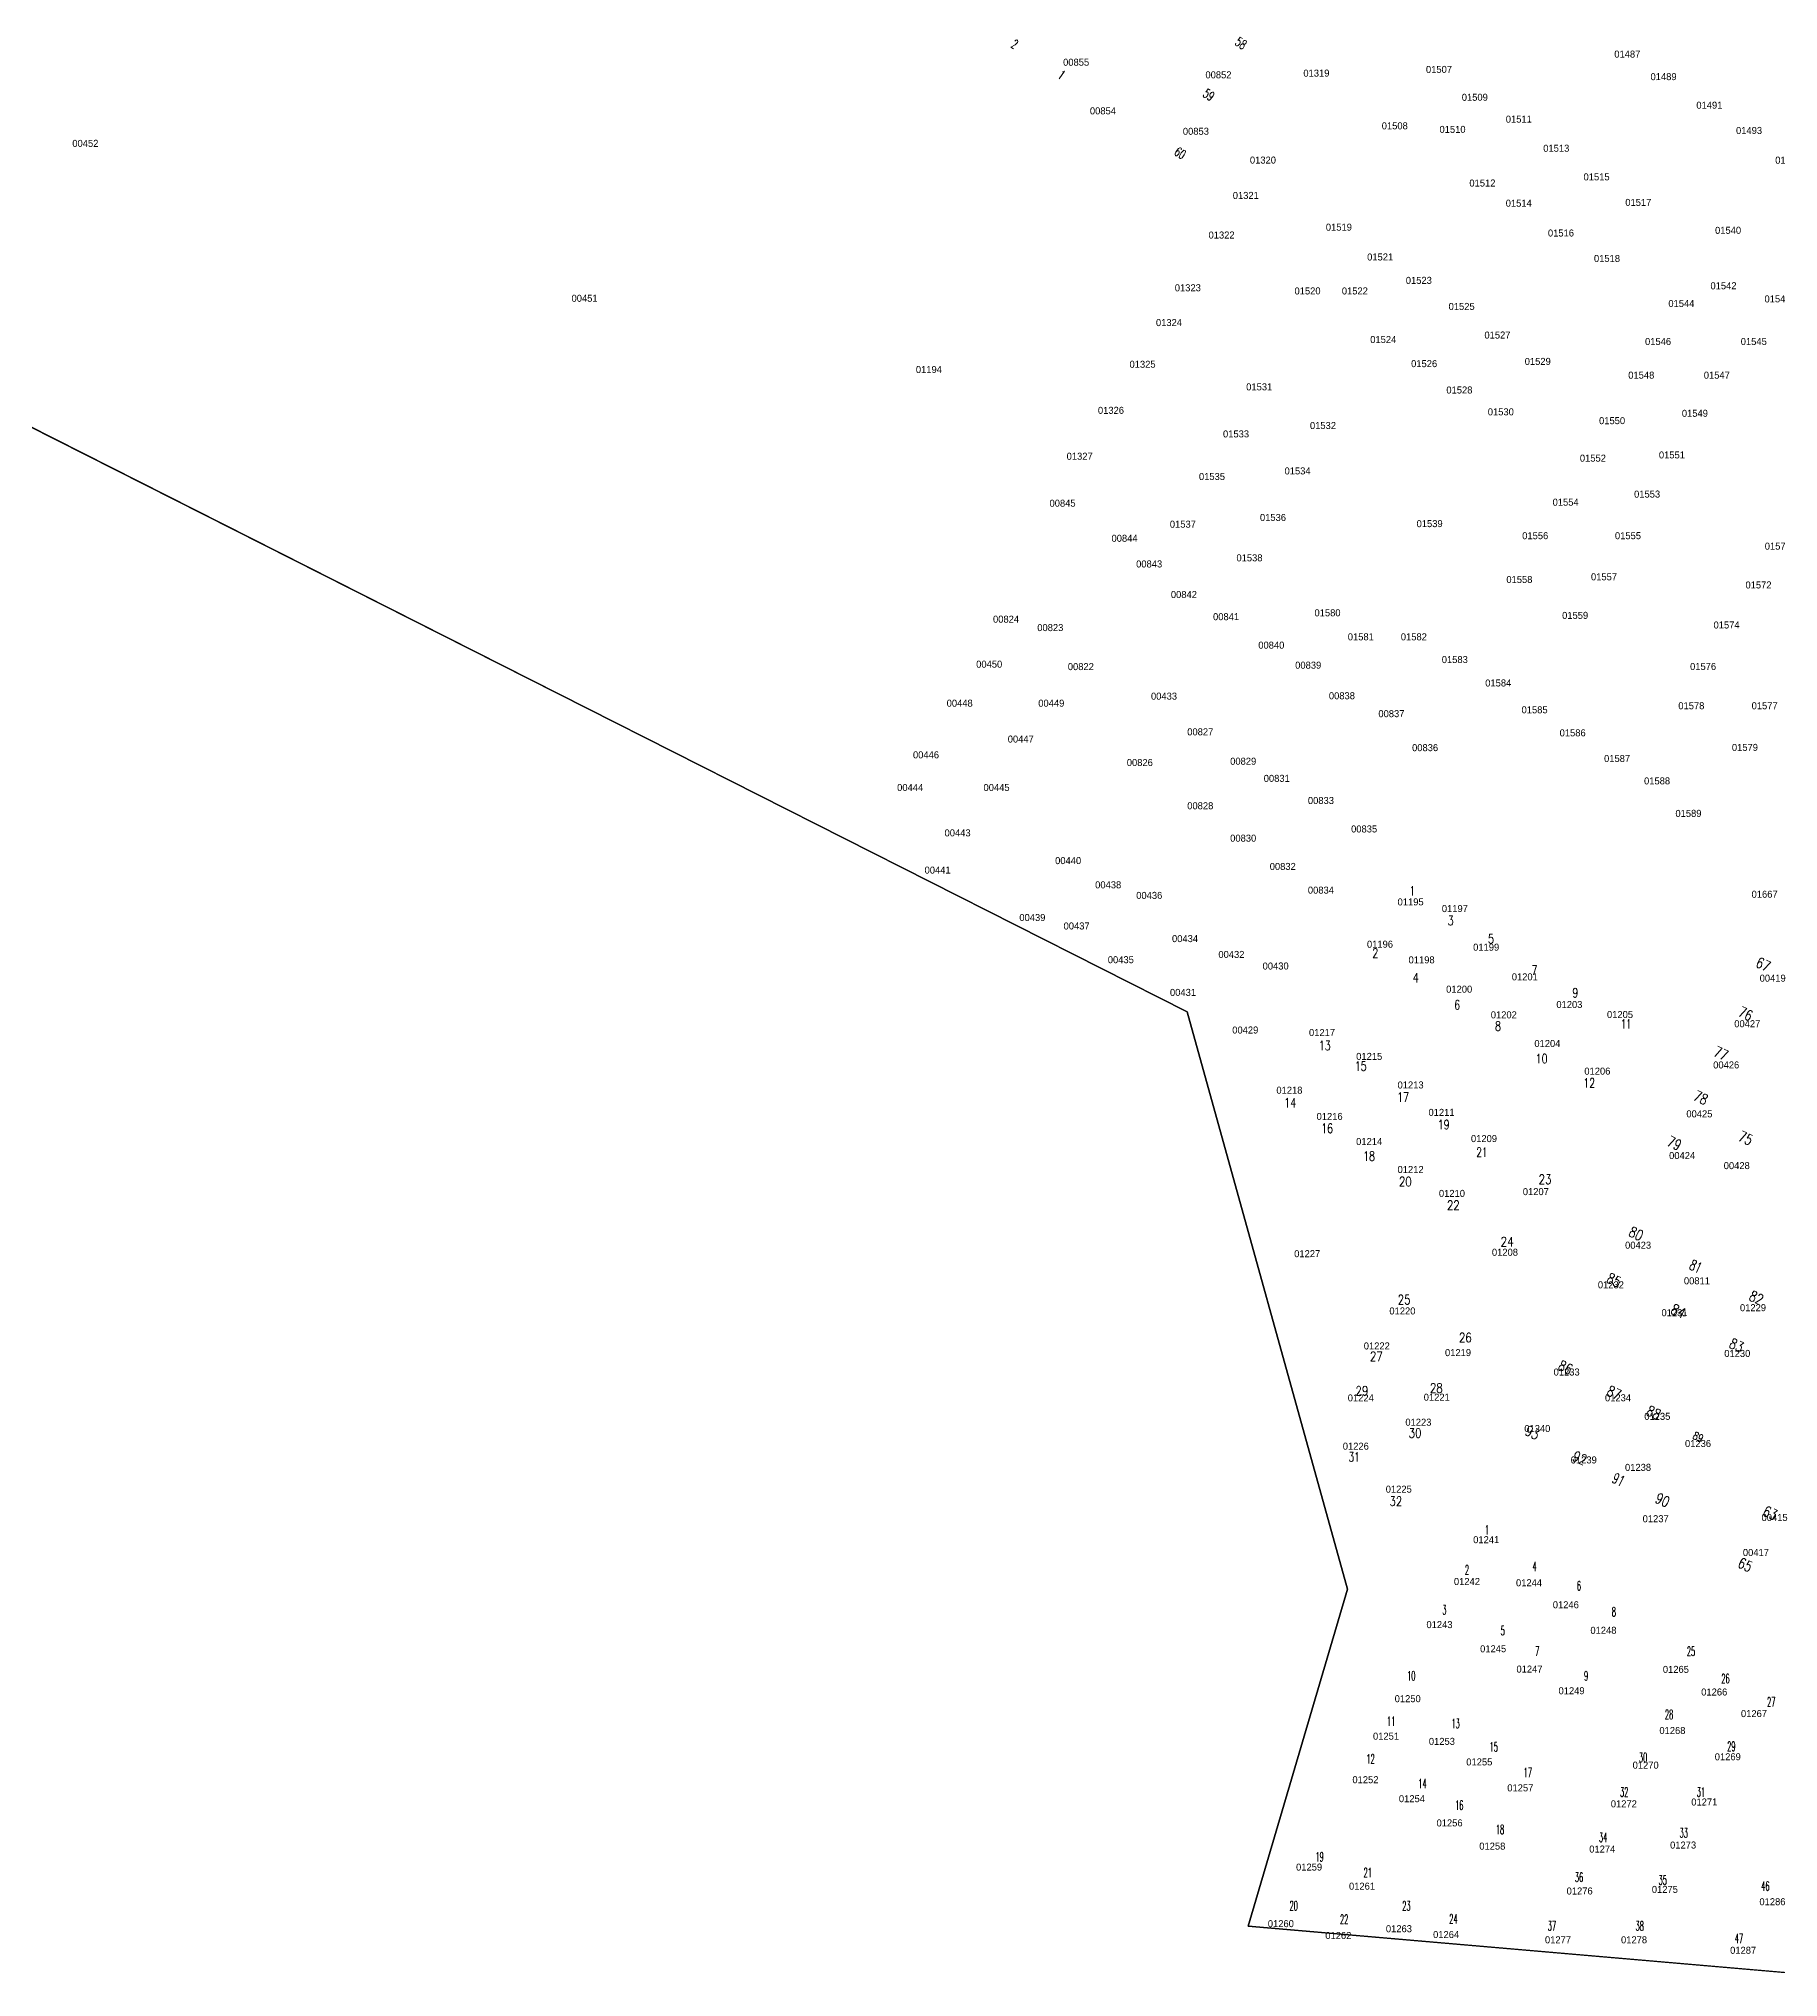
# Model space of a CAD drawing. Header units: metres. Extents: x 245225 to 248406, y 1633796 to 1637634.
# Drawn here: x 247398.4 to 247770.7, y 1634753 to 1635167.8 of the extents above; entities that cross this region are included whole.
import ezdxf
from ezdxf.enums import TextEntityAlignment as Align

# ---------------------------------------------------------------- set-up
doc = ezdxf.new("R2010")
doc.units = ezdxf.units.M
doc.header["$MEASUREMENT"] = 0
for name, color, linetype in [('historique_numero_parcelle', 7, 'Continuous'), ('limites_sections', 7, 'Continuous'), ('numero_lot', 7, 'Continuous')]:
    doc.layers.add(name, color=color, linetype=linetype)
doc.styles.add('Style-FANCY', font='FANCY.shx')
doc.styles.add('Style-STANDARD', font='STANDARD.shx')

msp = doc.modelspace()

# ---------------------------------------------------------------- linework, layer by layer
at = {"layer": 'limites_sections'}
for p, q in [((247299.761, 1635133.712), (247515.874, 1635024.452)), ((247515.874, 1635024.452), (247644.221, 1634959.563)), ((247644.221, 1634959.563), (247678.542, 1634836.02)), ((247678.542, 1634836.02), (247657.284, 1634763.969)), ((247657.284, 1634763.969), (247783.534, 1634753.015))]:
    msp.add_line(p, q, dxfattribs=at)
at = {"layer": 'limites_sections', "flags": 128}
msp.add_lwpolyline([(247783.534, 1634753.015), (247657.284, 1634763.969), (247678.542, 1634836.02), (247644.221, 1634959.563), (247515.874, 1635024.452), (247299.761, 1635133.712)], dxfattribs=at)

# ---------------------------------------------------------------- texts
at = {"layer": 'historique_numero_parcelle', "style": 'Style-FANCY'}
for s, p in [('01487', (247738.398406, 1635164.490772)), ('00855', (247620.430229, 1635162.744769)), ('00852', (247650.894229, 1635160.047769)), ('01319', (247671.852548, 1635160.416089)), ('01507', (247698.090597, 1635161.20245)), ('01489', (247746.154019, 1635159.662085)), ('01509', (247705.756376, 1635155.248151)), ('00854', (247626.169394, 1635152.343918)), ('01491', (247755.960398, 1635153.547517)), ('00853', (247646.065229, 1635147.973769)), ('01508', (247688.625706, 1635149.137159)), ('01510', (247700.990938, 1635148.380287)), ('01511', (247715.178345, 1635150.576446)), ('01493', (247764.455693, 1635148.148965)), ('00452', (247408.382394, 1635145.386918)), ('01513', (247723.19453, 1635144.338121)), ('01320', (247660.412014, 1635141.81165)), ('01495', (247772.840139, 1635141.790693)), ('01512', (247707.38386, 1635136.900143)), ('01515', (247731.818532, 1635138.219784)), ('01321', (247656.744497, 1635134.251277)), ('01514', (247715.16272, 1635132.581302)), ('01517', (247740.752825, 1635132.758054)), ('01519', (247676.667423, 1635127.454853)), ('01516', (247724.1966, 1635126.208814)), ('01540', (247759.965896, 1635126.784672)), ('01322', (247651.562512, 1635125.774581)), ('01521', (247685.502711, 1635121.079458)), ('01518', (247734.045268, 1635120.761316)), ('01323', (247644.336619, 1635114.490722)), ('01520', (247669.95689, 1635113.812841)), ('01522', (247680.08667, 1635113.812841)), ('01523', (247693.775562, 1635116.075083)), ('01542', (247758.981118, 1635114.920764)), ('00451', (247515.225219, 1635112.244515)), ('01525', (247702.937953, 1635110.494151)), ('01544', (247749.973364, 1635111.135043)), ('01543', (247770.548231, 1635112.1101)), ('01324', (247640.301476, 1635107.047833)), ('01524', (247686.164808, 1635103.420957)), ('01527', (247710.603732, 1635104.375814)), ('01546', (247744.978726, 1635102.991966)), ('01545', (247765.46073, 1635102.991966)), ('01194', (247588.921137, 1635096.999086)), ('01325', (247634.646379, 1635098.125024)), ('01526', (247694.91284, 1635098.257478)), ('01529', (247719.227734, 1635098.737347)), ('01531', (247659.617261, 1635093.293848)), ('01548', (247741.385392, 1635095.793923)), ('01547', (247757.555395, 1635095.793923)), ('01528', (247702.458842, 1635092.619011)), ('01326', (247627.884587, 1635088.264689)), ('01532', (247673.263002, 1635085.016077)), ('01530', (247711.322399, 1635087.940282)), ('01550', (247735.139046, 1635086.058371)), ('01549', (247752.859464, 1635087.63507)), ('01533', (247654.655735, 1635083.221157)), ('01327', (247621.187419, 1635078.442665)), ('01552', (247731.032379, 1635078.037694)), ('01551', (247747.947088, 1635078.723243)), ('01535', (247649.505289, 1635074.103636)), ('01534', (247667.824596, 1635075.303295)), ('00845', (247617.524394, 1635068.394918)), ('01554', (247725.194458, 1635068.613506)), ('01553', (247742.634937, 1635070.348152)), ('01537', (247643.276843, 1635063.906408)), ('01536', (247662.56107, 1635065.346017)), ('01539', (247696.086021, 1635064.026375)), ('00844', (247630.794559, 1635060.893066)), ('01556', (247718.690376, 1635061.444858)), ('01555', (247738.538047, 1635061.444858)), ('01538', (247657.530402, 1635056.708365)), ('01570', (247770.603643, 1635059.210443)), ('00843', (247636.062394, 1635055.396918)), ('01558', (247715.301764, 1635052.073324)), ('01557', (247733.405935, 1635052.649902)), ('00842', (247643.499394, 1635048.854918)), ('01572', (247766.471308, 1635050.902702)), ('00824', (247605.431394, 1635043.585918)), ('00841', (247652.524219, 1635044.117515)), ('01580', (247674.233649, 1635044.949049)), ('01559', (247727.230656, 1635044.395411)), ('00823', (247614.904229, 1635041.781769)), ('01581', (247681.3608, 1635039.80761)), ('01582', (247692.713653, 1635039.807589)), ('01574', (247759.641816, 1635042.341732)), ('00840', (247662.206394, 1635038.026918)), ('01583', (247701.474543, 1635034.940341)), ('00450', (247601.827394, 1635033.952918)), ('00822', (247621.440229, 1635033.434769)), ('00839', (247670.101229, 1635033.740769)), ('01576', (247754.617846, 1635033.464161)), ('00433', (247639.239394, 1635027.118918)), ('00838', (247677.314229, 1635027.199769)), ('01584', (247710.776293, 1635029.935972)), ('00448', (247595.510559, 1635025.607066)), ('00449', (247615.118559, 1635025.607066)), ('00837', (247687.906229, 1635023.364769)), ('01585', (247718.552505, 1635024.19668)), ('01578', (247752.102512, 1635025.066444)), ('01577', (247767.793404, 1635025.066444)), ('00827', (247647.001229, 1635019.479769)), ('01586', (247726.697396, 1635019.260879)), ('00446', (247588.298559, 1635014.553066)), ('00447', (247608.582559, 1635017.937066)), ('00836', (247695.118229, 1635016.091769)), ('01579', (247763.568334, 1635016.142798)), ('00826', (247634.062229, 1635012.907769)), ('00829', (247656.189229, 1635013.187769)), ('01587', (247736.211175, 1635013.776656)), ('00444', (247584.910724, 1635007.560214)), ('00445', (247603.398559, 1635007.561066)), ('00831', (247663.370053, 1635009.524367)), ('01588', (247744.766733, 1635008.97796)), ('00828', (247647.001229, 1635003.659769)), ('00833', (247672.827229, 1635004.787769)), ('01589', (247751.482234, 1635002.031482)), ('00443', (247595.059559, 1634997.861066)), ('00835', (247682.068229, 1634998.696769)), ('00830', (247656.189229, 1634996.730769)), ('00441', (247590.784383, 1634989.899664)), ('00440', (247618.722559, 1634991.930066)), ('00832', (247664.652229, 1634990.680769)), ('00438', (247627.293394, 1634986.741918)), ('00834', (247672.821394, 1634985.612918)), ('00436', (247636.083394, 1634984.484918)), ('01195', (247692.016973, 1634983.089938)), ('01197', (247701.493973, 1634981.664938)), ('01667', (247767.784158, 1634984.727487)), ('00439', (247611.066394, 1634979.748918)), ('00437', (247620.532394, 1634977.943918)), ('00434', (247643.739559, 1634975.237066)), ('01196', (247685.461973, 1634974.038938)), ('01199', (247708.190973, 1634973.397938)), ('00435', (247629.998394, 1634970.724918)), ('00432', (247653.663394, 1634971.852918)), ('00430', (247663.129394, 1634969.371918)), ('01198', (247694.368973, 1634970.689938)), ('01200', (247702.417101, 1634964.418353)), ('01201', (247716.461925, 1634967.054952)), ('00419', (247769.508266, 1634966.774502)), ('00431', (247643.305219, 1634963.732515)), ('01203', (247726.001101, 1634961.139353)), ('01202', (247711.964101, 1634958.930353)), ('01205', (247736.831101, 1634959.001353)), ('00427', (247764.073394, 1634957.028918)), ('00429', (247656.631394, 1634955.678918)), ('01217', (247673.059973, 1634955.148938)), ('01204', (247721.291266, 1634952.801502)), ('01215', (247683.159973, 1634950.034938)), ('00426', (247759.564394, 1634948.207918)), ('01213', (247692.012973, 1634943.923938)), ('01206', (247731.986101, 1634946.886353)), ('01218', (247666.077973, 1634942.801938)), ('01216', (247674.680973, 1634937.188938)), ('01211', (247698.630797, 1634938.062536)), ('00425', (247753.825394, 1634937.744918)), ('01214', (247683.153137, 1634931.826086)), ('01209', (247707.721101, 1634932.450353)), ('00424', (247750.128559, 1634928.820066)), ('01212', (247692.012973, 1634925.839938)), ('00428', (247761.819394, 1634926.665918)), ('01210', (247700.865973, 1634920.725938)), ('01207', (247718.818101, 1634921.100353)), ('01227', (247669.887101, 1634907.827353)), ('01208', (247712.209101, 1634908.129353)), ('00423', (247740.707394, 1634909.638918)), ('01232', (247734.885101, 1634901.165353)), ('00811', (247753.299925, 1634902.023952)), ('01220', (247690.264101, 1634895.569353)), ('01231', (247748.495925, 1634895.199952)), ('01229', (247765.298101, 1634896.270353)), ('01222', (247684.778101, 1634888.085353)), ('01219', (247702.165973, 1634886.659938)), ('01230', (247761.936101, 1634886.480353)), ('01233', (247725.410101, 1634882.503353)), ('01224', (247681.351266, 1634876.967502)), ('01221', (247697.611925, 1634877.110952)), ('01234', (247736.407266, 1634876.996502)), ('01235', (247744.819101, 1634873.019353)), ('01223', (247693.684101, 1634871.765353)), ('01240', (247719.137266, 1634870.418502)), ('01226', (247680.289101, 1634866.634353)), ('01236', (247753.530101, 1634867.206353)), ('01239', (247729.078101, 1634863.688353)), ('01238', (247740.690732, 1634862.106254)), ('01225', (247689.480101, 1634857.440353)), ('01237', (247744.467705, 1634851.11515)), ('00415', (247769.918266, 1634851.374502)), ('01241', (247708.195799, 1634846.633244)), ('00417', (247765.921266, 1634843.886502)), ('01242', (247704.073562, 1634837.690946)), ('01244', (247717.361423, 1634837.419334)), ('01246', (247725.236326, 1634832.711689)), ('01243', (247698.195017, 1634828.456687)), ('01245', (247709.68079, 1634823.296365)), ('01248', (247733.287026, 1634827.243195)), ('01247', (247717.458558, 1634818.950832)), ('01265', (247748.792937, 1634818.885575)), ('01250', (247691.395359, 1634812.610983)), ('01249', (247726.46533, 1634814.310059)), ('01266', (247757.004328, 1634814.042115)), ('01267', (247765.505609, 1634809.424986)), ('01251', (247686.753131, 1634804.592459)), ('01253', (247698.711242, 1634803.476955)), ('01268', (247748.050851, 1634805.803707)), ('01255', (247706.721567, 1634799.079689)), ('01270', (247742.320752, 1634798.393548)), ('01269', (247759.898381, 1634800.190726)), ('01252', (247682.351443, 1634795.28058)), ('01254', (247692.296284, 1634791.216327)), ('01257', (247715.497396, 1634793.534607)), ('01272', (247737.654896, 1634790.117133)), ('01271', (247754.87495, 1634790.507919)), ('01256', (247700.355296, 1634786.033388)), ('01258', (247709.502572, 1634781.067064)), ('01274', (247733.042261, 1634780.443594)), ('01273', (247750.33945, 1634781.297196)), ('01259', (247670.290937, 1634776.585328)), ('01261', (247681.61768, 1634772.498478)), ('01276', (247728.196621, 1634771.466165)), ('01275', (247746.433954, 1634771.809817)), ('01286', (247769.45868, 1634769.172179)), ('01260', (247664.244433, 1634764.479912)), ('01262', (247676.544159, 1634761.945018)), ('01263', (247689.515719, 1634763.393529)), ('01264', (247699.618828, 1634762.145466)), ('01278', (247739.837433, 1634761.030972)), ('01277', (247723.558384, 1634761.030972)), ('01287', (247763.189309, 1634758.780404))]:
    msp.add_text(s, height=1.499994, rotation=0.1323, dxfattribs=at).set_placement(p, align=Align.MIDDLE_CENTER)
at = {"layer": 'numero_lot', "linetype": 'Continuous', "style": 'Style-STANDARD'}
for s, width, p in [('2', 0.645103, (247606.305, 1635166.048688)), ('58', 0.702796, (247654.235, 1635166.560688)), ('1', 0.604021, (247616.39, 1635159.456688)), ('59', 0.701047, (247647.372, 1635155.532688)), ('60', 0.701047, (247641.255, 1635143.063688))]:
    msp.add_text(s, height=1.999998, rotation=327.266978, dxfattribs=dict(at, width=width)).set_placement(p)
for s, height, width, p in [('67', 2.25, 0.833333, (247766.641892, 1634971.348881)), ('76', 2.25, 0.833333, (247762.862892, 1634960.805881)), ('77', 2.25, 0.833333, (247757.599892, 1634952.291881)), ('78', 2.25, 0.833333, (247753.280892, 1634942.830881)), ('79', 2.25, 0.833333, (247747.611892, 1634933.098881)), ('75', 2.25, 0.833333, (247762.862892, 1634934.180881)), ('80', 2.25, 0.833333, (247739.423892, 1634913.755881)), ('85', 2.25, 0.833333, (247734.700892, 1634903.821881)), ('81', 2.25, 0.708333, (247752.413892, 1634906.660881)), ('82', 2.25, 0.833333, (247765.167892, 1634900.037881)), ('84', 2.25, 0.885416, (247748.398892, 1634897.199881)), ('83', 2.25, 0.833333, (247760.916892, 1634889.867881)), ('86', 2.25, 0.833333, (247724.308892, 1634885.136881)), ('87', 2.25, 0.833333, (247734.700892, 1634879.696881)), ('88', 2.25, 0.833333, (247743.202892, 1634875.439881)), ('93', 2.25, 0.833333, (247717.222892, 1634871.181881)), ('89', 1.672398, 0.833335, (247752.929786, 1634869.825396)), ('92', 2.25, 0.833333, (247727.378892, 1634865.741881)), ('91', 2.25, 0.708333, (247735.881892, 1634861.011881)), ('90', 2.25, 0.833333, (247745.092892, 1634856.753881)), ('63', 2.25, 0.833333, (247768.132892, 1634853.976881)), ('65', 2.25, 0.833333, (247762.787892, 1634842.893881))]:
    msp.add_text(s, height=height, rotation=335, dxfattribs=dict(at, width=width)).set_placement(p, align=Align.TOP_LEFT)
at = {"layer": 'numero_lot', "linetype": 'Continuous', "char_height": 1.999998, "attachment_point": 1, "line_spacing_factor": 0.819163, "style": 'Style-STANDARD'}
for s, insert in [('\\H1x;\\W0.571429;1', (247691.911, 1634986.486686)), ('\\H1x;\\W0.809524;3', (247699.966, 1634980.096686)), ('\\H1x;\\W0.809524;5', (247708.581, 1634976.207686)), ('\\H1x;\\W0.809524;2', (247683.832, 1634973.151686)), ('\\H1x;\\W0.809524;7', (247717.906, 1634969.465686)), ('\\H1x;\\W0.857143;4', (247692.45, 1634967.872686)), ('\\H1x;\\W0.809524;6', (247701.357, 1634962.038686)), ('\\H1x;\\W0.809524;9', (247726.629, 1634964.668686)), ('\\H1x;\\W0.809524;8', (247710.102, 1634957.520686)), ('\\H1x;\\W0.690475;11', (247737.072, 1634957.981686)), ('\\H1x;\\W0.809524;13', (247672.377, 1634953.368686)), ('\\H1x;\\W0.809524;15', (247680.077, 1634948.972686)), ('\\H1x;\\W0.809524;10', (247718.793, 1634950.560686)), ('\\H1x;\\W0.809524;12', (247728.979, 1634945.352686)), ('\\H1x;\\W0.833332;14', (247664.934, 1634941.112686)), ('\\H1x;\\W0.809524;17', (247689.137, 1634942.304686)), ('\\H1x;\\W0.809524;19', (247697.842, 1634936.436686)), ('\\H1x;\\W0.809524;16', (247672.89, 1634935.644686)), ('\\H1x;\\W0.809524;18', (247681.852, 1634929.709686)), ('\\H1x;\\W0.761905;21', (247706.079, 1634930.551686)), ('\\H1x;\\W0.880951;20', (247689.503, 1634924.244686)), ('\\H1x;\\W0.880951;23', (247719.421, 1634924.732686)), ('\\H1x;\\W0.880951;22', (247699.79, 1634919.173686)), ('\\H1x;\\W0.904762;24', (247711.275, 1634911.382686)), ('\\H1x;\\W0.880951;25', (247689.258, 1634898.986686)), ('\\H1x;\\W0.880951;26', (247702.358, 1634890.865686)), ('\\H1x;\\W0.880951;27', (247683.297, 1634886.852686)), ('\\H1x;\\W0.880951;29', (247680.215, 1634879.489686)), ('\\H1x;\\W0.880951;28', (247696.146, 1634880.067686)), ('\\H1x;\\W0.880951;30', (247691.595, 1634870.437686)), ('\\H1x;\\W0.761905;31', (247678.737, 1634865.336686)), ('\\H1x;\\W0.880951;32', (247687.479, 1634855.866686)), ('\\H1x;\\W0.571429;1', (247707.908431, 1634849.712019)), ('\\H1x;\\W0.571429;2', (247703.637538, 1634841.181455)), ('\\H1x;\\W0.571429;4', (247718.103906, 1634841.912077)), ('\\H1x;\\W0.571429;6', (247727.596177, 1634837.784942)), ('\\H1x;\\W0.571429;3', (247698.804327, 1634832.629451)), ('\\H1x;\\W0.571429;5', (247711.296319, 1634828.186953)), ('\\H1x;\\W0.571429;8', (247735.074935, 1634832.218108)), ('\\H1x;\\W0.571429;7', (247718.679196, 1634823.771878)), ('\\H1x;\\W0.571429;25', (247751.142794, 1634823.765879)), ('\\H1x;\\W0.571429;10', (247691.275059, 1634818.492983)), ('\\H1x;\\W0.571429;9', (247729.130281, 1634818.492983)), ('\\H1x;\\W0.571429;26', (247758.525671, 1634817.911105)), ('\\H1x;\\W0.571429;27', (247768.305586, 1634812.920151)), ('\\H1x;\\W0.571429;11', (247686.960391, 1634808.775019)), ('\\H1x;\\W0.571429;13', (247700.767329, 1634808.29512)), ('\\H1x;\\W0.571429;28', (247746.4446, 1634810.232714)), ('\\H1x;\\W0.571429;15', (247708.917258, 1634803.304165)), ('\\H1x;\\W0.571429;29', (247759.772131, 1634803.418141)), ('\\H1x;\\W0.571429;12', (247682.549841, 1634800.712708)), ('\\H1x;\\W0.571429;30', (247740.883472, 1634801.018644)), ('\\H1x;\\W0.571429;14', (247693.672097, 1634795.433814)), ('\\H1x;\\W0.571429;17', (247716.204254, 1634797.833311)), ('\\H1x;\\W0.571429;32', (247736.83847, 1634793.628192)), ('\\H1x;\\W0.571429;31', (247753.252188, 1634793.628192)), ('\\H1x;\\W0.571429;16', (247701.534382, 1634790.826779)), ('\\H1x;\\W0.571429;18', (247710.2596, 1634785.643865)), ('\\H1x;\\W0.571429;34', (247732.332039, 1634783.928224)), ('\\H1x;\\W0.571429;33', (247749.590712, 1634784.888023)), ('\\H1x;\\W0.571429;19', (247671.643318, 1634779.799375)), ('\\H1x;\\W0.571429;21', (247681.943733, 1634776.398944)), ('\\H1x;\\W0.571429;36', (247727.16899, 1634775.40958)), ('\\H1x;\\W0.571429;35', (247745.084281, 1634774.810134)), ('\\H1x;\\W0.571429;46', (247767.050784, 1634773.5205)), ('\\H1x;\\W0.571429;20', (247666.109585, 1634769.323855)), ('\\H1x;\\W0.571429;22', (247676.903104, 1634766.417035)), ('\\H1x;\\W0.571429;23', (247690.228067, 1634769.261297)), ('\\H1x;\\W0.571429;24', (247700.295627, 1634766.47788)), ('\\H1x;\\W0.571429;37', (247721.36131, 1634764.988906)), ('\\H1x;\\W0.571429;38', (247740.154087, 1634764.988906)), ('\\H1x;\\W0.571429;47', (247761.393774, 1634762.314847))]:
    msp.add_mtext(s, dxfattribs=dict(at, insert=insert))

doc.saveas('drawing.dxf')
